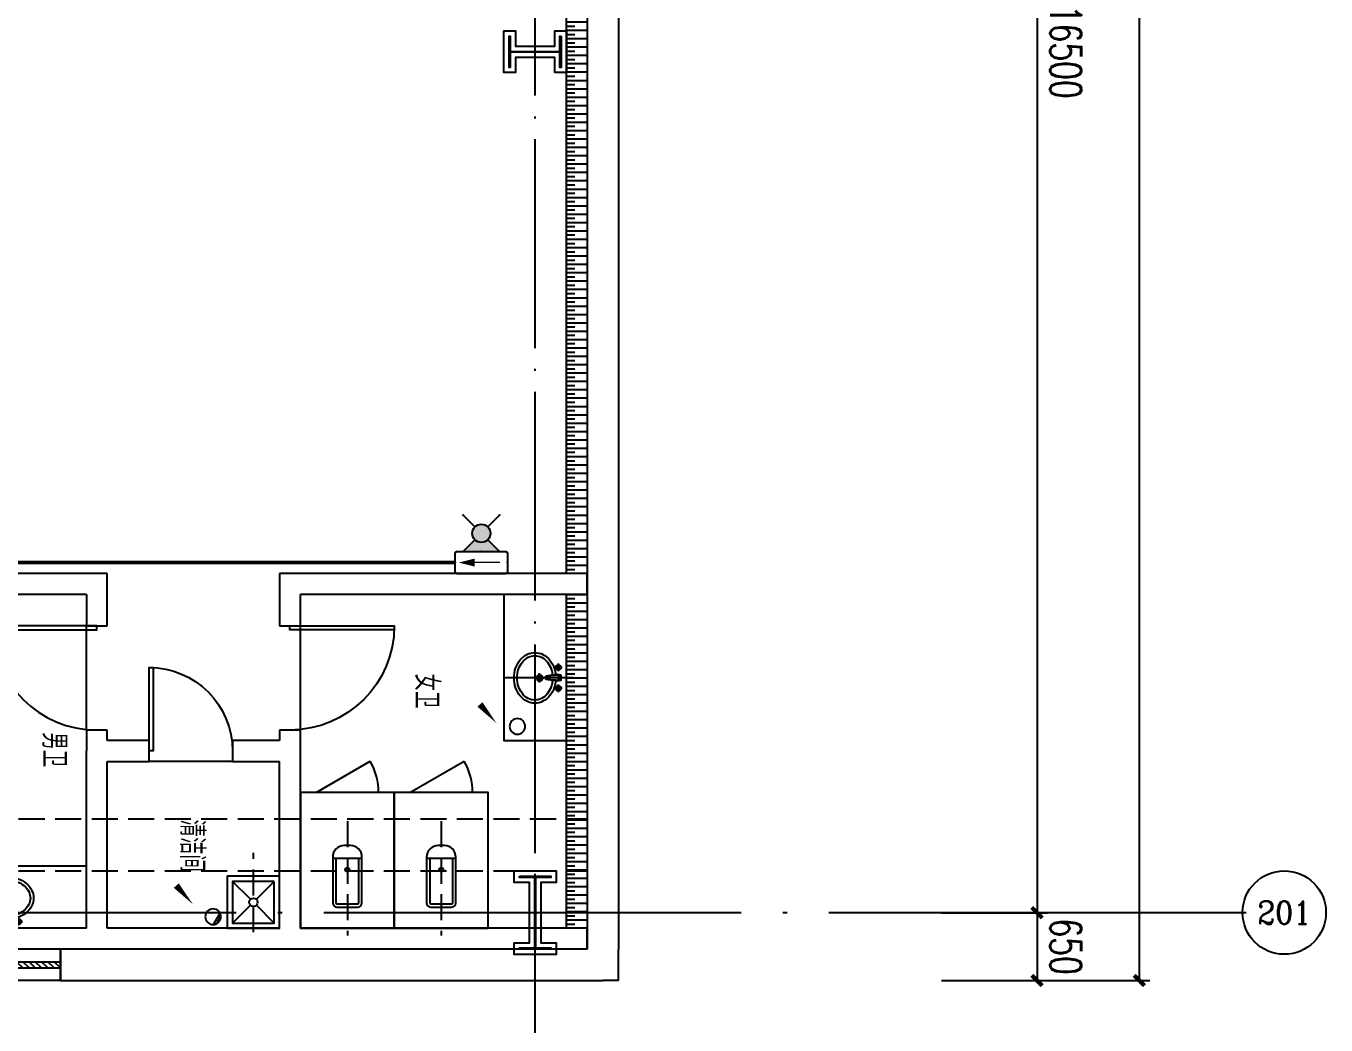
# Model space of a CAD drawing. Extents: x -1396510 to 1250330, y -1892470 to 1623980.
# Drawn here: x 397096 to 409555, y -800206 to -790633 of the extents above; entities that cross this region are included whole.
import ezdxf
from ezdxf.enums import TextEntityAlignment as Align

# ---------------------------------------------------------------- set-up
doc = ezdxf.new("R2010")
doc.units = 0
doc.header["$LTSCALE"] = 1000
doc.header["$MEASUREMENT"] = 0
for name, pattern in [('10平面$1$DOTE', [2.4200000000000004, 2, -0.2, 0.02, -0.2]), ('DASH', [0.35, 0.25, -0.1]), ('DOTE', [2.4200000000000004, 2, -0.2, 0.02, -0.2])]:
    doc.linetypes.add(name, pattern=pattern)
doc.layers.get('Defpoints').update_dxf_attribs({"color": 210})
for name, color, linetype in [('10平面$1$A-AXIS-DOTE', 14, '10平面$1$DOTE'), ('99平面图例外参$0$A-HATCH-2', 251, 'Continuous'), ('A-AXIS-D', 1, 'Continuous'), ('A-AXIS-DOTE', 14, 'DOTE'), ('A-AXIS-DP', 126, 'Continuous'), ('A-AXIS-SYMB', 3, 'Continuous'), ('A-HATCH-2', 251, 'Continuous'), ('A-HRAIL', 173, 'Continuous'), ('A-LIN-V', 9, 'Continuous'), ('A-TEXT', 61, 'Continuous'), ('A-WC', 223, 'Continuous'), ('A-WINDOW', 140, 'Continuous'), ('AS-COLN', 6, 'Continuous'), ('AS-WALL', 40, 'Continuous'), ('EQUIP-应急', 3, 'Continuous'), ('EQUIP-照明', 3, 'Continuous'), ('WIRE-照明', 1, 'Continuous'), ('建-门', 4, 'Continuous')]:
    doc.layers.add(name, color=color, linetype=linetype)
doc.layers.add('A-云线2', color=3, linetype='Continuous', plot=False)
doc.styles.add('_TCH_AXIS', font='COMPLEX', dxfattribs={"bigfont": 'GBCBIG'})
doc.styles.add('_TCH_DIM_T3', font='SIMPLEX', dxfattribs={"width": 0.7058823529411765, "bigfont": 'GBCBIG'})
doc.styles.add('_TCH_WINDOW', font='SIMPLEX', dxfattribs={"height": 3.5, "bigfont": 'GBCBIG'})
doc.styles.add('_TEL_DIM', font='SIMPLEX', dxfattribs={"width": 0.8, "height": 3.5, "bigfont": 'HZTXT'})
doc.styles.add('A-DIM_T3', font='SIMPLEX', dxfattribs={"width": 0.7058823529411765, "bigfont": 'GBCBIG'})
doc.dimstyles.new('_TCH_ARCH&&100', dxfattribs={"dimtxt": 297.5, "dimasz": 100, "dimexe": 100, "dimexo": 100, "dimgap": 126.25, "dimtad": 1, "dimdec": 0, "dimzin": 0, "dimdsep": 46, "dimtxsty": '_TCH_DIM_T3', "dimblk": 'ARCHTICK', "dimcen": 0.09, "dimclrt": 7, "dimazin": 2, "dimtfac": 1, "dimtdec": 0, "dimtix": 1, "dimtmove": 2, "dimatfit": 3, "dimfxl": 0, "dimtolj": 1, "dimtzin": 0, "dimarcsym": 0})
doc.dimstyles.new('A-DIM&&100', dxfattribs={"dimtxt": 297.5, "dimasz": 100, "dimexe": 100, "dimexo": 100, "dimgap": 126.25, "dimtad": 1, "dimdec": 0, "dimzin": 0, "dimdsep": 46, "dimtxsty": 'A-DIM_T3', "dimblk": 'ARCHTICK', "dimcen": 0.09, "dimclrt": 7, "dimazin": 2, "dimtfac": 1, "dimtdec": 0, "dimtix": 1, "dimtmove": 2, "dimatfit": 3, "dimfxl": 0, "dimtolj": 1, "dimtzin": 0, "dimarcsym": 0})

# ---------------------------------------------------------------- blocks, each defined once
blk = doc.blocks.new('_ArchTick')
at = {"color": 0, "linetype": 'ByBlock', "const_width": 0.4}
blk.add_lwpolyline([(-0.5, -0.5), (0.5, 0.5)], dxfattribs=at)
blk = doc.blocks.new('*D556')
at = {"layer": 'A-AXIS-D', "color": 0, "lineweight": -2, "transparency": 16777216}
for p, q in [((160194.1845321634, -65999.99999999953), (161210.0007330687, -65999.99999999953)), ((161110.0007330687, -65999.99999999953), (161110.0007330687, -82499.99999999953)), ((160194.1845321631, -82499.99999999953), (161210.0007330687, -82499.99999999953))]:
    blk.add_line(p, q, dxfattribs=at)
at = {"layer": 'Defpoints', "color": 0, "transparency": 16777216}
for p in [(160094.1845321634, -65999.99999999953), (160094.1845321631, -82499.99999999953), (161110.0007330687, -82499.99999999953)]:
    blk.add_point(p, dxfattribs=at)
at = {"layer": 'A-AXIS-D', "color": 0, "lineweight": -2, "transparency": 16777216, "xscale": 100, "yscale": 100, "zscale": 100}
for p, rotation in [((161110.0007330687, -65999.99999999953), 90), ((161110.0007330687, -82499.99999999953), 270)]:
    blk.add_blockref('_ArchTick', p, dxfattribs=dict(at, rotation=rotation))
at = {"layer": 'A-AXIS-D', "color": 7, "transparency": 16777216, "insert": (161385.0007330687, -74249.99999999953), "char_height": 297.5, "attachment_point": 5, "rotation": 270, "style": 'A-DIM_T3'}
blk.add_mtext('\\A1;16500', dxfattribs=at)
blk = doc.blocks.new('*D557')
at = {"layer": 'A-AXIS-D', "color": 0, "lineweight": -2, "transparency": 16777216}
for p, q in [((160194.1845321631, -82499.99999999953), (161210.0007330686, -82499.99999999953)), ((161110.0007330686, -82499.99999999953), (161110.0007330686, -83149.99999608798)), ((160194.1845321631, -83149.99999608798), (161210.0007330686, -83149.99999608798))]:
    blk.add_line(p, q, dxfattribs=at)
at = {"layer": 'Defpoints', "color": 0, "transparency": 16777216}
for p in [(160094.1845321631, -82499.99999999953), (160094.1845321631, -83149.99999608798), (161110.0007330686, -83149.99999608798)]:
    blk.add_point(p, dxfattribs=at)
at = {"layer": 'A-AXIS-D', "color": 0, "lineweight": -2, "transparency": 16777216, "xscale": 100, "yscale": 100, "zscale": 100}
for p, rotation in [((161110.0007330686, -82499.99999999953), 90), ((161110.0007330686, -83149.99999608798), 270)]:
    blk.add_blockref('_ArchTick', p, dxfattribs=dict(at, rotation=rotation))
at = {"layer": 'A-AXIS-D', "color": 7, "transparency": 16777216, "insert": (161385.0007330686, -82824.99999804376), "char_height": 297.5, "attachment_point": 5, "rotation": 270, "style": 'A-DIM_T3'}
blk.add_mtext('\\A1;650', dxfattribs=at)
blk = doc.blocks.new('清洁间')
at = {"layer": 'A-AXIS-DOTE', "color": 0, "linetype": 'DASH'}
blk.add_lwpolyline([(2044570.960510334, 1694019.783519612), (2045330.960510334, 1694019.783519612)], dxfattribs=at)
at = {"layer": 'A-WC', "color": 0}
for points in [[(2045106.132982434, 1693769.783519275), (2045106.132982434, 1694269.783519275), (2044606.132982434, 1694269.783519275), (2044606.132982434, 1693769.783519275)], [(2045056.132982434, 1693819.783519275), (2045056.132982434, 1694219.783519275), (2044656.132982434, 1694219.783519275), (2044656.132982434, 1693819.783519275)]]:
    blk.add_lwpolyline(points, close=True, dxfattribs=at)
for points in [[(2044827.848711186, 1694048.067790522), (2044656.132982434, 1694219.783519275)], [(2044884.417253681, 1694048.067790522), (2045056.132982434, 1694219.783519275)], [(2044656.132982434, 1693819.783519275), (2044827.848711186, 1693991.499248027)], [(2045056.132982434, 1693819.783519275), (2044884.417253681, 1693991.499248027)]]:
    blk.add_lwpolyline(points, dxfattribs=at)
blk.add_circle((2044856.132982434, 1694019.783519275), 40.00000000000001, dxfattribs=at)
blk = doc.blocks.new('厕卫')
at = {"layer": 'A-AXIS-DOTE', "color": 0, "linetype": 'DASH'}
blk.add_line((50, -823.114372253418), (50, 271.885627746582), dxfattribs=at)
at = {"layer": 'A-WC', "color": 0}
for p, q in [((-59.78343963623047, -40), (-59.78343963623047, -469.6564288139343)), ((149.7834396362305, -30), (-49.78343963623047, -30)), ((159.7834396362305, -469.6564288139343), (159.7834396362305, -40)), ((189.7834396362305, -469.6564288139343), (-89.78343963623047, -469.6564288139343)), ((350, -1097.23339176178), (-169.6152420043945, -1397.23339176178))]:
    blk.add_line(p, q, dxfattribs=at)
blk.add_lwpolyline([(-400, 202.7666082382202), (-400, -1097.23339176178), (500, -1097.23339176178), (500, 202.7666082382202)], close=True, dxfattribs=at)
blk.add_lwpolyline([(189.7834396362305, -40, 0.4142135623730951), (149.7834396362305, 0), (-49.78343963623047, 0, 0.4142135623730951), (-89.78343963623047, -40), (-89.78343963623047, -479.6564288139343, 0.4142135623730951), (20.21656036376953, -589.6564288139343), (79.78343963623047, -589.6564288139343, 0.4142135623730903), (189.7834396362305, -479.6564288139343)], format="xyb", close=True, dxfattribs=at)
blk.add_circle((50, -358.6146011352539), 20, dxfattribs=at)
for centre, radius, start, end in [((-49.78343963623047, -40), 10, 90, 180), ((149.7834396362305, -40), 10, 0, 90), ((350, -1097.23339176178), 599.9999999999995, 180, 209.9998831151044)]:
    blk.add_arc(centre, radius, start, end, dxfattribs=at)
for p in [(50, 0), (50, -358.6146011352539)]:
    blk.add_point(p, dxfattribs=at)
blk = doc.blocks.new('$lvtry$00000224')
at = {"color": 0}
for p, q in [((-362.5000001189765, -1.369509844441253e-06), (-362.5000001189765, -300.0000013695098)), ((-337.5000001189765, -1.369509845972061e-06), (-362.5000001189765, -1.369509844441253e-06)), ((-337.5000001189765, -1.369509845972061e-06), (-337.5000001189765, -300.0000013695098)), ((337.4999998810235, -1.369509844441253e-06), (337.4999998810235, -300.0000013695098)), ((362.4999998810235, -1.369509845972061e-06), (337.4999998810235, -1.369509844441253e-06)), ((362.4999998810235, -1.369509845972061e-06), (362.4999998810235, -300.0000013695098)), ((-337.5000001189765, -300.0000013695098), (-362.5000001189765, -300.0000013695098)), ((362.4999998810235, -300.0000013695098), (337.4999998810235, -300.0000013695098))]:
    blk.add_line(p, q, dxfattribs=at)
at = {"color": 0, "elevation": 1e-08}
blk.add_lwpolyline([(-205, -130.6921668672003), (-205, 0), (205, 0), (205, -130.6921668676659, 0.2680681872429386), (50.76696929242462, -263.4628327437676, -0.3177651244820785), (-5.727633833885193e-08, -299.6467267489061, -0.3177651238976431), (-50.76696929195896, -263.4628327442333, 0.2680681872434905)], format="xyb", close=True, dxfattribs=at)
at = {"color": 0}
blk.add_circle((0, -181.622158779297, 1e-08), 20, dxfattribs=at)
for centre, radius, start, end in [((-152.1659696591087, -115.0054347957484, 1e-08), 10, 114.1083874687021, 248.1393961379835), ((5.09339536074549, -466.4251228258945, 1e-08), 395.0016948295107, 66.66751465096227, 114.1083874687021), ((-242.8073158459738, -340.9316236418672, 1e-08), 233.4306809856922, 19.26394190434416, 68.13939613798351), ((242.8073158459738, -340.9316236418672, 1e-08), 233.4306809856917, 110.4941076083355, 160.7360580956559), ((157.579544424545, -112.9081085743383, 1e-08), 10, 290.4941076083355, 66.66751465096227), ((0.2095041857101023, -256, 1e-08), 23.99999999999859, 199.2639419043441, 269.499839251993), ((-0.2095041857101023, -256, 1e-08), 24.00000000000079, 270.500160748007, 340.7360580956558)]:
    blk.add_arc(centre, radius, start, end, dxfattribs=at)
blk.add_point((0, -181.622158779297, 1e-08), dxfattribs=at)
at = {"layer": 'A-AXIS-DOTE', "color": 0}
blk.add_lwpolyline([(-1.327134668827057e-07, 152.6724720913917), (-1.327134668827057e-07, -367.3275279086083)], dxfattribs=at)
blk = doc.blocks.new('小便器')
at = {"layer": 'A-WC', "color": 8, "xscale": -1, "rotation": 89.99999999999999}
blk.add_blockref('$lvtry$00000224', (2044606.132980346, 1695653.609367371), dxfattribs=at)
blk = doc.blocks.new('45345')
at = {"layer": 'A-WC'}
h = blk.add_hatch(dxfattribs=at)
h.set_pattern_fill('ANSI31', color=0, scale=10, angle=7.69694232914171e-13)
h.set_pattern_definition([(30.00000000072439, (40598742844.53468, 3385776346.450553), (-7.937500000173811, 13.74815328497761), [])])
edge = h.paths.add_edge_path()
edge.add_arc((40598742441.34776, 3385774511.717568), 50, 0, 360)
at = {"layer": 'A-WC', "color": 0}
blk.add_circle((40598742441.34776, 3385774511.717568), 50, dxfattribs=at)
blk = doc.blocks.new('343243')
at = {"layer": '10平面$1$A-AXIS-DOTE', "color": 0}
blk.add_lwpolyline([(-137039.1845359175, 783549.9999155595), (-137039.1845291465, 784209.9999155595)], dxfattribs=at)
at = {"layer": 'A-WC', "color": 0}
for p, q in [((-137039.1845330456, 783829.9407035712), (-137039.1845321211, 783920.0591275479)), ((-137084.2437445717, 783874.9999160218), (-136994.125320595, 783874.9999150973)), ((-137070.6291553337, 783706.5430113167), (-137055.8879810546, 783814.2154559261)), ((-137064.1845347106, 783667.647857158), (-137055.8879810546, 783814.2154559261)), ((-137056.3608064828, 783804.1132499352), (-137022.0082601383, 783804.1132495828)), ((-137055.8879810546, 783814.2154559261), (-137022.4810853592, 783814.2154555834)), ((-137014.1845347106, 783667.6478566449), (-137022.4810853592, 783814.2154555834)), ((-137007.7399132893, 783706.5430106715), (-137022.4810853592, 783814.2154555834)), ((-137175.6989661359, 783693.99991696), (-137102.6701027446, 783693.9999162109)), ((-137139.1845348148, 783657.4854848898), (-137139.1845340656, 783730.5143482811)), ((-137064.1845347106, 783667.647857158), (-137070.6291553337, 783706.5430113167)), ((-137064.1845347106, 783667.647857158), (-137014.1845347106, 783667.6478566449)), ((-137063.069927619, 783687.3385976467), (-137015.2991413982, 783687.3385971566)), ((-137014.1845347106, 783667.6478566449), (-137007.7399132893, 783706.5430106715)), ((-136975.6989661359, 783693.9999149082), (-136902.6701027446, 783693.9999141591)), ((-136939.1845348148, 783657.485482838), (-136939.1845340656, 783730.5143462293))]:
    blk.add_line(p, q, dxfattribs=at)
for points in [[(-137068.5861527328, 783721.4655052931, -0.05503366445282638), (-137132.052788923, 783734.964308203, -0.0888493983857469), (-137208.3990421116, 783776.3516643569, -0.1049875008758899), (-137263.2745701811, 783843.1668952166, -0.1201703710503755), (-137282.0112499413, 783919.9999180507, -0.120170371050088), (-137263.2745686047, 783996.8329405003, -0.1049875008761855), (-137208.3990391642, 784063.6481702342, -0.08884939838595049), (-137132.0527851261, 784105.0355248217, -0.08005155327522542), (-137039.1845300698, 784119.9999155595, -0.08005155327514211)], [(-137064.5138742414, 783751.2102306456, -0.05606644776381915), (-137122.6293239315, 783763.445851482, -0.08884939838590888), (-137189.6757487428, 783799.7917643017, -0.1049875008761085), (-137236.6424184022, 783856.9773438561, -0.1201703710500949), (-137252.0112499413, 783919.9999177429, -0.1201703710501435), (-137236.642417109, 783983.0224913144, -0.1049875008761313), (-137189.6757462764, 784040.2080699052, -0.08884939838588762), (-137122.6293207193, 784076.5539813492, -0.08005155327528395), (-137039.1845303776, 784089.9999155595, -0.08005155327526944)], [(-137039.1845300698, 784119.9999155595, -0.08005155327514211), (-136946.3162753206, 784105.0355229162, -0.08884939838606445), (-136869.9700221316, 784063.6481667622, -0.1049875008760499), (-136815.0944940622, 783996.8329359024, -0.120170371050193), (-136796.357814302, 783919.9999130684, -0.1201703710501875), (-136815.0944956387, 783843.1668906187, -0.1049875008760622), (-136869.9700250791, 783776.3516608849, -0.08884939838584911), (-136946.316279117, 783734.9643062975, -0.05503366445274368), (-137009.7829155841, 783721.4655046898, -0.0800515532754416)], [(-137039.1845303776, 784089.9999155595, -0.08005155327526944), (-136955.7397403118, 784076.5539796371, -0.0888493983858896), (-136888.6933155005, 784040.2080668174, -0.1049875008761153), (-136841.7266458411, 783983.022487263, -0.1201703710501367), (-136826.357814302, 783919.9999133762, -0.1201703710501367), (-136841.7266471343, 783856.9773398046, -0.1049875008761155), (-136888.6933179669, 783799.7917612139, -0.08884939838591054), (-136955.7397435241, 783763.4458497699, -0.05606644776380701), (-137013.8551934652, 783751.2102301259, -0.08005155327530532)]]:
    blk.add_lwpolyline(points, format="xyb", dxfattribs=at)
for centre, radius in [((-137039.1845325833, 783874.9999155595), 30), ((-137039.1845325833, 783874.9999155595), 20), ((-137139.1845344402, 783693.9999165855), 25), ((-137139.1845344402, 783693.9999165855), 15), ((-136939.1845344402, 783693.9999145336), 25), ((-136939.1845344402, 783693.9999145336), 15)]:
    blk.add_circle(centre, radius, dxfattribs=at)
for centre, start, end in [((-137040.368334685, 783694.7285667062), 80.52522821089455, 279.4747706136177), ((-137038.0007341804, 783694.7285666818), 260.5252282108945, 99.47477061338024)]:
    blk.add_arc(centre, 7.191400878313289, start, end, dxfattribs=at)
blk = doc.blocks.new('*U14')
at = {"color": 0}
blk.add_lwpolyline([(500, 0), (499.9999999999999, 1000), (459.9999999999999, 1000), (460, 0)], close=True, dxfattribs=at)
blk.add_arc((500, 0), 1000, 90, 180, dxfattribs=at)
blk = doc.blocks.new('*U13')
at = {"color": 0, "xscale": 0.001, "yscale": 0.001, "zscale": 0.001}
blk.add_blockref('*U14', (0, 0), dxfattribs=at)
blk = doc.blocks.new('*U16')
at = {"color": 0}
blk.add_lwpolyline([(400, 0), (399.9999999999999, 800), (359.9999999999999, 800), (360, 0)], close=True, dxfattribs=at)
blk.add_arc((400, 0), 800, 90, 180, dxfattribs=at)
blk = doc.blocks.new('*U15')
at = {"color": 0, "xscale": 0.00125, "yscale": 0.00125, "zscale": 0.00125}
blk.add_blockref('*U16', (0, 0), dxfattribs=at)
blk = doc.blocks.new('G$CA7A27C8F')
at = {"layer": 'A-AXIS-DOTE', "color": 8}
blk.add_lwpolyline([(2222.231308657676, -4362.886692044791), (1702.231308657676, -4362.886692044907)], dxfattribs=at)
at = {"layer": 'A-AXIS-SYMB', "color": 8}
for points in [[(-426.2496871948242, 1047.113311767578, 0, 0, 0), (103.7503128051758, 1517.113311767578, 0, 64.00000000000001, 0), (-75.81472563242, 1357.876390888955, 0, 0, 0)], [(1309.565780897043, -1862.886688232422, 0, 0, 0), (1839.565780897043, -1392.886688232422, 0, 64.00000000000001, 0), (1660.000742459447, -1552.123609111045, 0, 0, 0)], [(363.7503128051758, -3082.886688232422, 0, 0, 0), (979.5657808970427, -3472.886688232422, 0, 64.00000000000001, 0), (776.8067526002984, -3344.478057509405, 0, 0, 0)]]:
    blk.add_lwpolyline(points, format="xyseb", dxfattribs=at)
at = {"layer": 'A-LIN-V', "color": 8}
blk.add_line((2069.565788269159, 2187.11330986247), (-1130.434211730841, 2187.113309860972), dxfattribs=at)
at = {"layer": 'A-WC', "color": 8}
for p, q in [((1469.585966636543, -3912.886690138839), (1469.560478822328, -2412.883340159431)), ((2069.558835196891, -4700.386692031054), (1769.558835196891, -4700.38669203117)), ((1769.558835196891, -4700.38669203117), (1769.558835196891, -4725.38669203117)), ((2069.558835196891, -4725.386692031054), (1769.558835196891, -4725.38669203117))]:
    blk.add_line(p, q, dxfattribs=at)
at = {"layer": 'A-WC'}
blk.add_line((2069.558835196891, -4700.386692031054), (2069.558835196891, -4725.386692031054), dxfattribs=at)
at = {"layer": 'A-WC', "color": 8}
blk.add_lwpolyline([(-1130.434211730957, 1587.113309862791), (269.5657882689266, 1587.132366135484), (269.5657882688101, 2187.113309861859), (269.5657882688101, 2187.113309861859)], dxfattribs=at)
at = {"layer": 'A-WC', "color": 8, "elevation": 1e-08}
blk.add_lwpolyline([(1938.866669699084, -4567.886691912077), (2069.558836566284, -4567.886691912077), (2069.558836566168, -4157.886691912077), (1938.866669698502, -4157.886691912077, -0.2680681872429386), (1806.096003822517, -4312.119722619769, 0.3177651244820785), (1769.912109817378, -4362.88669196947, 0.3177651238976431), (1806.096003822051, -4413.653661204153, -0.2680681872434905)], format="xyb", close=True, dxfattribs=at)
at = {"layer": 'A-WC', "color": 8}
blk.add_circle((1887.936677786987, -4362.886691912077, 1e-08), 20, dxfattribs=at)
for centre, radius, start, end in [((1728.627212924301, -4120.07937606622, 1e-08), 233.4306809856917, 289.2639419035189, 339.5058923854243), ((1956.650727991946, -4205.307147487532, 1e-08), 10, 23.3324853471615, 159.5058923854243), ((1603.13371374039, -4357.793296551448, 1e-08), 395.0016948295107, 335.8916125320589, 23.3324853471615), ((1813.558836566284, -4363.096196097904, 1e-08), 24.00000000000079, 109.263941903519, 179.4998392519348), ((1813.558836566284, -4362.677187726484, 1e-08), 23.99999999999859, 180.5001607480652, 250.736058096481), ((1728.627212924417, -4605.694007758168, 1e-08), 233.4306809856922, 21.86060386124268, 70.73605809648107), ((1954.553401770536, -4515.052661571186, 1e-08), 10, 201.8606038612427, 335.8916125320589)]:
    blk.add_arc(centre, radius, start, end, dxfattribs=at)
blk.add_point((1887.936677786987, -4362.886691912077, 1e-08), dxfattribs=at)
at = {"layer": 'AS-WALL'}
for p, q in [((-1330.434211730957, 2387.113311745796), (-1330.434211730595, -562.8866901398068)), ((-1130.434211730957, 2387.113311745808), (-1330.434211730957, 2387.113311745796)), ((-1130.434211730957, 2387.113311745808), (-1130.43421173062, -362.8866901397342)), ((2069.565788269043, 2387.113311745106), (2069.565788269156, -362.8866901385288)), ((2269.565788269043, 2387.11331174511), (2069.565788269043, 2387.113311745106)), ((2269.565788269043, 2387.11331174511), (2269.565788269159, -462.8866901386064)), ((-830.4342117309935, -362.8866901396251), (-1130.43421173062, -362.8866901397342)), ((-830.4342117309205, -562.8866901396248), (-830.4342117309935, -362.8866901396251)), ((369.5657882692394, -362.8866901391885), (169.5657882690066, -362.8866901392612)), ((169.5657882690066, -362.8866901392612), (169.5657882690793, -562.886690139261)), ((2069.565788269156, -362.8866901385288), (369.565788269237, -362.8866901391885)), ((2269.565788269159, -462.8866901384899), (2269.565788269276, -2312.886690138606)), ((-1330.434211730595, -562.8866901398068), (-830.4342117309205, -562.8866901396248)), ((169.5657882690793, -562.886690139261), (269.5657882692759, -562.8866901392246)), ((269.5657882692759, -562.8866901392246), (269.5657882692759, -1012.886690139072)), ((469.5657882692756, -1012.886690139072), (469.5657882692756, -562.8866901391494)), ((2069.565788269166, -562.8866901385286), (469.5657882692756, -562.8866901391494)), ((2069.565788269166, -562.8866901385286), (2069.565788269269, -2212.886690138645)), ((269.5657882692759, -1012.886690139072), (469.5657882692756, -1012.886690139072)), ((469.5657882692757, -1812.886690139072), (269.5657882692759, -1812.886690139072)), ((269.5657882692759, -1812.886690139072), (269.5657882692759, -2212.886690139341)), ((469.5657882692757, -2212.886690139266), (469.5657882692757, -1812.886690139072)), ((-1330.434211730724, -2212.886690139923), (-1330.434211730724, -3962.886692041531)), ((-830.4342117307602, -2212.886690139741), (-1330.434211730724, -2212.886690139923)), ((-830.4342117306874, -2412.886690139741), (-830.4342117307602, -2212.886690139741)), ((269.5657882692759, -2212.886690139341), (169.5657882692395, -2212.886690139378)), ((169.5657882692395, -2212.886690139378), (169.5657882693123, -2412.886690139378)), ((2069.565788269269, -2212.886690138645), (469.5657882692757, -2212.886690139266)), ((2269.565788269159, -2312.886690138606), (2269.565788269276, -3962.886692041531)), ((-1130.434211730724, -2412.886690139851), (-1130.434211730724, -3912.886692041497)), ((-1130.434211730724, -2412.886690139851), (-830.4342117306874, -2412.886690139741)), ((169.5657882693123, -2412.886690139378), (369.5657882693122, -2412.886690139305)), ((2069.565788269167, -2412.886690138645), (369.5657882693146, -2412.886690139305)), ((2069.565788269167, -2412.886690138645), (2069.565788269273, -3912.886692041564)), ((-1330.434211730724, -3962.886692041531), (-1330.434211730724, -7212.886692047624)), ((169.5657882678611, -3912.886692041036), (-1130.434211730724, -3912.886692041497)), ((169.5657882678965, -4012.886692041036), (169.5657882678611, -3912.886692041036)), ((2069.565788269273, -3912.886692041564), (1469.567178525713, -3912.886692041764)), ((1469.567178525746, -4012.886692041764), (1469.567178525713, -3912.886692041764)), ((2269.565788269276, -3962.886692041531), (2269.565788269396, -7212.886692046269)), ((169.5657882678965, -4012.886692041036), (-1130.434211730724, -4012.886692041496)), ((-1130.434211730724, -4012.886692041496), (-1130.434211730724, -7012.886692047547)), ((2069.565788269278, -4012.886692041563), (1469.567178525746, -4012.886692041764)), ((2069.565788269278, -4012.886692041563), (2069.565788269389, -7012.886692046342)), ((2069.565788269389, -7012.886692046342), (-1130.434211730724, -7012.886692047547)), ((2269.565788269396, -7212.886692046269), (-1330.434211730724, -7212.886692047624))]:
    blk.add_line(p, q, dxfattribs=at)
at = {"layer": '建-门'}
for p, q in [((169.5657882690066, -362.8866901392612), (-830.4342117309934, -362.8866901396249)), ((469.5657882692758, -1012.886690139072), (469.5657882692756, -1812.886690139072)), ((169.5657882693122, -2412.886690139378), (-830.4342117306878, -2412.886690139741))]:
    blk.add_line(p, q, dxfattribs=at)
at = {"color": 8}
for name, p, rotation in [('厕卫', (1865.893075353233, 1037.293541909545), 270), ('厕卫', (1865.893075353117, 137.2935419095447), 270), ('厕卫', (-927.667603493901, -4512.886692039785), 90), ('小便器', (2046675.691816469, 1690590.722675994), 180), ('厕卫', (-927.6676034936681, -5412.886692039785), 90), ('小便器', (2046675.69181647, 1689890.722675993), 180), ('厕卫', (-927.6676034934353, -6312.886692039669), 90), ('小便器', (2046675.69181647, 1689190.722675993), 180)]:
    blk.add_blockref(name, p, dxfattribs=dict(at, rotation=rotation))
at = {"layer": 'A-HRAIL', "color": 8, "rotation": 180}
blk.add_blockref('清洁间', (2046675.698791505, 1693206.896848202), dxfattribs=at)
at = {"layer": 'A-LIN-V', "color": 8, "xscale": -1.5, "yscale": 1.5, "zscale": 1.5}
for p in [(60898113796.5004, -5078660050.292404), (60898115621.07091, -5078662966.917957), (60898115231.50041, -5078665547.58466)]:
    blk.add_blockref('45345', p, dxfattribs=at)
at = {"layer": 'A-WINDOW', "color": 8}
for p, rotation in [((-137369.6187464414, 785804.7611686691), 180), ((785699.5722886986, 133876.2995207682), 90)]:
    blk.add_blockref('343243', p, dxfattribs=dict(at, rotation=rotation))
at = {"layer": '建-门'}
for name, p, xscale, yscale, zscale, rotation in [('*U13', (-330.434211730957, -462.8866901394431), 1000, -1000, 199.9999999999999, 180.0000000000208), ('*U15', (369.5657882692758, -1412.886690139072), 800, -800, 199.9999999999998, 270), ('*U13', (-330.4342117307242, -2312.88669013956), 1000, 1000, 200, 180.0000000000208)]:
    blk.add_blockref(name, p, dxfattribs=dict(at, xscale=xscale, yscale=yscale, zscale=zscale, rotation=rotation))
at = {"layer": 'A-TEXT', "color": 8, "style": '_TCH_WINDOW'}
for s, p in [('女卫', (-371.5466664809501, 733.3325865268707)), ('清洁间', (1027.988727568183, -1514.808425423806)), ('男卫', (191.0177637401503, -2836.155645797728))]:
    blk.add_text(s, height=231.4893617021278, dxfattribs=at).set_placement(p)
blk = doc.blocks.new('nt66')
at = {"layer": 'A-HATCH-2', "color": 8}
blk.add_lwpolyline([(-195839.9992261842, 766869.9996079458), (-195439.9992261842, 766869.9996079458), (-195439.9992261842, 766757.9996079458), (-195585.9992261842, 766757.9996079458), (-195585.9992261842, 766181.9996079458), (-195439.9992261842, 766181.9996079458), (-195439.9992261842, 766069.9996079458), (-195839.9992261842, 766069.9996079458), (-195839.9992261842, 766181.9996079458), (-195693.9992261842, 766181.9996079458), (-195693.9992261842, 766757.9996079458), (-195839.9992261842, 766757.9996079458)], close=True, dxfattribs=at)
at = {"layer": 'AS-COLN'}
blk.add_lwpolyline([(-195789.9992261842, 766819.9996079458), (-195489.9992261842, 766819.9996079458), (-195489.9992261842, 766807.9996079458), (-195635.9992261842, 766807.9996079458), (-195635.9992261842, 766131.9996079458), (-195489.9992261842, 766131.9996079458), (-195489.9992261842, 766119.9996079458), (-195789.9992261842, 766119.9996079458), (-195789.9992261842, 766131.9996079458), (-195643.9992261842, 766131.9996079458), (-195643.9992261842, 766807.9996079458), (-195789.9992261842, 766807.9996079458)], close=True, dxfattribs=at)
blk = doc.blocks.new('342343243')
at = {"layer": 'A-AXIS-DP', "color": 5}
blk.add_lwpolyline([(-155704.1845301406, 832069.9999961851), (-155404.1845301406, 832069.9999961851), (-155404.1845301406, 832057.9999961851), (-155550.1845301406, 832057.9999961851), (-155550.1845301406, 831581.9999961851), (-155404.1845301406, 831581.9999961851), (-155404.1845301406, 831569.9999961851), (-155704.1845301406, 831569.9999961851), (-155704.1845301406, 831581.9999961851), (-155558.1845301406, 831581.9999961851), (-155558.1845301406, 832057.9999961851), (-155704.1845301406, 832057.9999961851), (-155704.1845301406, 832069.9999961851)], close=True, dxfattribs=at)
at = {"layer": 'A-HATCH-2'}
blk.add_lwpolyline([(-155754.1845301406, 832119.9999961851), (-155354.1845301406, 832119.9999961851), (-155354.1845301406, 832007.9999961851), (-155500.1845301406, 832007.9999961851), (-155500.1845301406, 831631.9999961851), (-155354.1845301406, 831631.9999961851), (-155354.1845301406, 831519.9999961851), (-155754.1845301406, 831519.9999961851), (-155754.1845301406, 831631.9999961851), (-155608.1845301406, 831631.9999961851), (-155608.1845301406, 832007.9999961851), (-155754.1845301406, 832007.9999961851)], close=True, dxfattribs=at)
blk = doc.blocks.new('33333')
blk.add_blockref('nt66', (66785.81547572005, -126400.0000038166))
at = {"layer": 'A-AXIS-DP', "rotation": 270}
blk.add_blockref('342343243', (-960674.1845280936, 492765.8154660432), dxfattribs=at)
blk = doc.blocks.new('w42343')
at = {"layer": 'A-HATCH-2', "color": 8, "linetype": 'DASH'}
for p, q in [((-263654.1845247769, 640970.0003759358), (-128354.1845264263, 640970.0003949694)), ((-263654.1845247769, 640470.0003759358), (-128354.184526356, 640470.0003949694))]:
    blk.add_line(p, q, dxfattribs=at)
blk = doc.blocks.new('*D5786')
at = {"layer": 'A-AXIS-D', "color": 0, "lineweight": -2, "transparency": 16777216}
for p, q in [((160294.1845321635, 650.0000030361114), (162189.6748818062, 650.0000030361108)), ((162089.6748818062, 650.0000030361108), (162089.6748818062, -83149.99999608798)), ((160294.1845321631, -83149.99999608798), (162189.6748818062, -83149.99999608798))]:
    blk.add_line(p, q, dxfattribs=at)
at = {"layer": 'Defpoints', "color": 0, "transparency": 16777216}
for p in [(160194.1845321635, 650.0000030361114), (160194.1845321631, -83149.99999608798), (162089.6748818062, -83149.99999608798)]:
    blk.add_point(p, dxfattribs=at)
at = {"layer": 'A-AXIS-D', "color": 0, "lineweight": -2, "transparency": 16777216, "xscale": 100, "yscale": 100, "zscale": 100}
for p, rotation in [((162089.6748818062, 650.0000030361108), 90), ((162089.6748818062, -83149.99999608798), 270)]:
    blk.add_blockref('_ArchTick', p, dxfattribs=dict(at, rotation=rotation))
at = {"layer": 'A-AXIS-D', "color": 7, "transparency": 16777216, "insert": (162364.6748818062, -41249.99999652594), "char_height": 297.5, "attachment_point": 5, "rotation": 270.00000000000153, "style": '_TCH_DIM_T3'}
blk.add_mtext('\\A1;83800', dxfattribs=at)
blk = doc.blocks.new('*U52')
at = {"color": 0}
for p, q in [((-250.000000492626, 149.9999999983263), (250.0000005524926, 149.9999999983263)), ((250.0000005524344, 29.99999999988336), (-250.0000004925678, 29.99999999988336)), ((-250.0000004925678, -30.00000000011664), (-190.0000004925679, 29.99999999988336)), ((-190.0000004925678, -30.00000000011664), (-130.0000004925679, 29.99999999988336)), ((-130.0000004925678, -30.00000000011664), (-70.0000004925679, 29.99999999988336)), ((-70.0000004925678, -30.00000000011664), (-10.00000049256792, 29.99999999988336)), ((-10.00000049256781, -30.00000000011664), (49.99999950743208, 29.99999999988336)), ((49.99999950743216, -30.00000000011664), (109.9999995074321, 29.99999999988336)), ((109.9999995074322, -30.00000000011664), (169.9999995074321, 29.99999999988336)), ((169.9999995074322, -30.00000000011664), (229.9999995074321, 29.99999999988336)), ((250.0000005524344, -30.00000000011664), (-250.0000004925678, -30.00000000011664)), ((-250.000000492626, -150.0000000016737), (250.0000005524926, -150.0000000016737))]:
    blk.add_line(p, q, dxfattribs=at)
for points in [[(-250.000000492626, -150.0000000016737), (-250.000000492626, 149.9999999983263)], [(250.0000005524926, -150.0000000016737), (250.0000005524926, 149.9999999983263)]]:
    blk.add_lwpolyline(points, dxfattribs=at)
blk = doc.blocks.new('*U51')
at = {"color": 0, "xscale": 0.001999999996058992, "yscale": 0.003333333333333334, "zscale": 0.001999999996058992}
blk.add_blockref('*U52', (0, 0), dxfattribs=at)
blk = doc.blocks.new('99平面图例外参$0$$LinePat$填挖边坡')
at = {"color": 0}
for p, q in [((0, 0), (0, -1500)), ((300, 0), (300, -600))]:
    blk.add_line(p, q, dxfattribs=at)
at = {"layer": 'Defpoints', "color": 0}
blk.add_point((600, 0), dxfattribs=at)
blk = doc.blocks.new('$equip_U$00000208(EQ-138-沈勤辉)')
blk.add_hatch(color=256).paths.add_polyline_path([(0.2147097289562225, 0.3719966466887854), (0.5027097289566882, 0.299996646688669), (0.2147097289562225, 0.2279966466885526)])
at = {"color": 7, "lineweight": 0}
blk.add_line((-0.5027097171696369, 0.299996646688669), (0.2147097289562225, 0.299996646688669), dxfattribs=at)
at = {"lineweight": 0, "const_width": 0.05714285714285714}
blk.add_lwpolyline([(-0.6583184713381343, 0), (0.6583184713381343, 0, 0.4142135623730951), (0.7202292993606534, 0.06191082802251913), (0.7202292993606534, 0.538089147376013, 0.4142134483154825), (0.6583184831251856, 0.5999999876949005), (-0.6583184713381343, 0.5999999753985321, 0.4142135569004326), (-0.7202292993897572, 0.538089147376013, -1.03110597e-08), (-0.7202293136506341, 0.06190414600132499, 0.4142452734662578), (-0.6583184713381343, 0, 18481.44543864699)], format="xyb", dxfattribs=at)
blk.add_lwpolyline([(0.2147097289562225, 0.3719966466887854), (0.5027097289566882, 0.299996646688669), (0.2147097289562225, 0.2279966466885526), (0.2147097289562225, 0.3719966466887854)], dxfattribs=at)
for p in [(5.878973752260208e-09, 0.5999999815539923), (-0.7202293065201957, 0.299996646688669), (0, 0), (0.7202292993606534, 0.2999999876919901)]:
    blk.add_point(p)
at = {"color": 7, "style": '_TEL_DIM', "flags": 1}
for tag in ['REMARK', 'A']:
    blk.add_attdef(tag, text='', height=2e-05, dxfattribs=at).set_placement((0, 0), align=Align.MIDDLE_CENTER)
blk = doc.blocks.new('$equip$00003158')
blk.add_hatch(color=256).paths.add_polyline_path([(0, 0.75, 1), (0, 0.25, 1)])
h = blk.add_hatch(color=256)
h.dxf.hatch_style = 1
h.paths.add_polyline_path([(0, 0.25, -0.198912367379658), (-0.176776695298031, 0.323223304703788), (-0.5, 0), (0.5, 0), (0.176776695294393, 0.32322330470015, -0.1989123673769837)])
for p, q in [((-0.5, 1), (-0.176776695298031, 0.676776695292574)), ((0.176776695294393, 0.676776695292574), (0.5, 1)), ((-0.5, 0), (-0.176776695298031, 0.32322330470015)), ((-0.5, 0), (0.5, 0)), ((0.176776695294393, 0.32322330470015), (0.5, 0))]:
    blk.add_line(p, q)
blk.add_circle((0, 0.5), 0.25)
for p in [(-0.5, 1), (0.5, 1), (-0.5, 0), (0, 0), (0.5, 0)]:
    blk.add_point(p)
at = {"color": 7, "style": '_TEL_DIM', "flags": 1}
for tag in ['REMARK', 'A']:
    blk.add_attdef(tag, text='', height=2e-05, dxfattribs=at).set_placement((0, 0), align=Align.MIDDLE_CENTER)
blk = doc.blocks.new('世赫2#厂房一层0821')
at = {"layer": 'A-AXIS-D'}
blk.add_circle((163479.2820549889, -82498.86731303495), 400, dxfattribs=at)
at = {"layer": 'A-AXIS-DOTE', "color": 8}
blk.add_line((156300.0000002569, -89188.86730921874), (156300.0000002572, 6366.132690781262), dxfattribs=at)
at = {"layer": 'A-AXIS-DOTE', "color": 8, "ltscale": 2}
blk.add_line((163114.1845321656, -82500), (-11095.81546783436, -82499.99999999907), dxfattribs=at)
at = {"layer": 'A-LIN-V'}
for p, q in [((156600.0000029327, -79250.00000051386), (156600.0000029451, -64349.99999998033)), ((156600.0000029301, -82650.00001941225), (156599.9999980881, -79450.00000051397))]:
    blk.add_line(p, q, dxfattribs=at)
at = {"layer": 'AS-WALL'}
for p, q in [((156800.0000059222, -64349.99999998031), (156800.0000034941, -82850.0000014637)), ((157100.0000059222, -64350), (157100.000003494, -82850.00000149837)), ((156800.0000034941, -82850.0000014637), (151750.0000109359, -82850.00000090533)), ((151750.0000109359, -82850.00000090533), (151750.0000109028, -83150.00000090501)), ((157100.0000155409, -82850.00000149687), (157100.000003494, -82850.00000149837)), ((157100.0000155076, -83150.00000149687), (157100.0000155409, -82850.00000149687)), ((151750.0000109028, -83150.00000090501), (156950.0000034578, -83150.00000148022)), ((157100.0000155076, -83150.00000149687), (156950.0000034578, -83150.00000148022))]:
    blk.add_line(p, q, dxfattribs=at)
at = {"color": 8, "rotation": 270}
blk.add_blockref('G$CA7A27C8F', (154412.8866882271, -80580.43421224481), dxfattribs=at)
at = {"layer": '99平面图例外参$0$A-HATCH-2', "color": 203, "yscale": 0.1333333333333333, "zscale": 0.1333333333333333}
for p, xscale, rotation in [((156600.0000030941, -73962.90322613099), -0.1335125448076481, 89.99999999825124), ((156600.0000030917, -74043.01075301558), -0.1335125448076481, 89.99999999825124), ((156600.0000030892, -74123.11827990017), -0.1335125448076481, 89.99999999825124), ((156600.0000030868, -74203.22580678476), -0.1335125448076481, 89.99999999825124), ((156600.0000030843, -74283.33333366935), -0.1335125448076481, 89.99999999825124), ((156600.0000030819, -74363.44086055394), -0.1335125448076481, 89.99999999825124), ((156600.0000030794, -74443.54838743852), -0.1335125448076481, 89.99999999825124), ((156600.000003077, -74523.65591432311), -0.1335125448076481, 89.99999999825124), ((156600.0000030746, -74603.7634412077), -0.1335125448076481, 89.99999999825124), ((156600.0000030721, -74683.87096809229), -0.1335125448076481, 89.99999999825124), ((156600.0000030697, -74763.97849497688), -0.1335125448076481, 89.99999999825124), ((156600.0000030672, -74844.08602186147), -0.1335125448076481, 89.99999999825124), ((156600.0000030648, -74924.19354874606), -0.1335125448076481, 89.99999999825124), ((156600.0000030623, -75004.30107563065), -0.1335125448076481, 89.99999999825124), ((156600.0000030599, -75084.40860251524), -0.1335125448076481, 89.99999999825124), ((156600.0000030574, -75164.51612939982), -0.1335125448076481, 89.99999999825124), ((156600.000003055, -75244.62365628441), -0.1335125448076481, 89.99999999825124), ((156600.0000030526, -75324.731183169), -0.1335125448076481, 89.99999999825124), ((156600.0000030501, -75404.83871005359), -0.1335125448076481, 89.99999999825124), ((156600.0000030477, -75484.94623693818), -0.1335125448076481, 89.99999999825124), ((156600.0000030452, -75565.05376382277), -0.1335125448076481, 89.99999999825124), ((156600.0000030427, -75645.16129070736), -0.1335125448076481, 89.99999999825124), ((156600.0000030403, -75725.26881759195), -0.1335125448076481, 89.99999999825124), ((156600.0000030379, -75805.37634447654), -0.1335125448076481, 89.99999999825124), ((156600.0000030354, -75885.48387136112), -0.1335125448076481, 89.99999999825124), ((156600.000003033, -75965.59139824571), -0.1335125448076481, 89.99999999825124), ((156600.0000030305, -76045.6989251303), -0.1335125448076481, 89.99999999825124), ((156600.0000030281, -76125.80645201489), -0.1335125448076481, 89.99999999825124), ((156600.0000030256, -76205.91397889948), -0.1335125448076481, 89.99999999825124), ((156600.0000030232, -76286.02150578407), -0.1335125448076481, 89.99999999825124), ((156600.0000030207, -76366.12903266866), -0.1335125448076481, 89.99999999825124), ((156600.0000030183, -76446.23655955325), -0.1335125448076481, 89.99999999825124), ((156600.0000030159, -76526.34408643784), -0.1335125448076481, 89.99999999825124), ((156600.0000030134, -76606.45161332242), -0.1335125448076481, 89.99999999825124), ((156600.000003011, -76686.55914020701), -0.1335125448076481, 89.99999999825124), ((156600.0000030085, -76766.6666670916), -0.1335125448076481, 89.99999999825124), ((156600.0000030061, -76846.77419397619), -0.1335125448076481, 89.99999999825124), ((156600.0000030036, -76926.88172086078), -0.1335125448076481, 89.99999999825124), ((156600.0000030012, -77006.98924774537), -0.1335125448076481, 89.99999999825124), ((156600.0000029987, -77087.09677462996), -0.1335125448076481, 89.99999999825124), ((156600.0000029963, -77167.20430151455), -0.1335125448076481, 89.99999999825124), ((156600.0000029939, -77247.31182839914), -0.1335125448076481, 89.99999999825124), ((156600.0000029914, -77327.41935528372), -0.1335125448076481, 89.99999999825124), ((156600.000002989, -77407.52688216831), -0.1335125448076481, 89.99999999825124), ((156600.0000029865, -77487.6344090529), -0.1335125448076481, 89.99999999825124), ((156600.0000029841, -77567.74193593749), -0.1335125448076481, 89.99999999825124), ((156600.0000029816, -77647.84946282208), -0.1335125448076481, 89.99999999825124), ((156600.0000029792, -77727.95698970667), -0.1335125448076481, 89.99999999825124), ((156600.0000029767, -77808.06451659126), -0.1335125448076481, 89.99999999825124), ((156600.0000029743, -77888.17204347585), -0.1335125448076481, 89.99999999825124), ((156600.0000029719, -77968.27957036044), -0.1335125448076481, 89.99999999825124), ((156600.0000029694, -78048.38709724502), -0.1335125448076481, 89.99999999825124), ((156600.000002967, -78128.49462412961), -0.1335125448076481, 89.99999999825124), ((156600.0000029645, -78208.6021510142), -0.1335125448076481, 89.99999999825124), ((156600.0000029621, -78288.70967789879), -0.1335125448076481, 89.99999999825124), ((156600.0000029596, -78368.81720478338), -0.1335125448076481, 89.99999999825124), ((156600.0000029572, -78448.92473166797), -0.1335125448076481, 89.99999999825124), ((156600.0000029547, -78529.03225855256), -0.1335125448076481, 89.99999999825124), ((156600.0000029523, -78609.13978543715), -0.1335125448076481, 89.99999999825124), ((156600.0000029498, -78689.24731232174), -0.1335125448076481, 89.99999999825124), ((156600.0000029474, -78769.35483920632), -0.1335125448076481, 89.99999999825124), ((156600.000002945, -78849.46236609091), -0.1335125448076481, 89.99999999825124), ((156600.0000029425, -78929.5698929755), -0.1335125448076481, 89.99999999825124), ((156600.0000029401, -79009.67741986009), -0.1335125448076481, 89.99999999825124), ((156600.0000029376, -79089.78494674468), -0.1335125448076481, 89.99999999825124), ((156600.0000029352, -79169.89247362927), -0.1335125448076481, 89.99999999825124), ((156599.9999980881, -79450.00000051397), -0.1333333333333333, 90.00000000002659), ((156599.9999980881, -79530.00000051397), -0.1333333333333333, 90.00000000002659), ((156599.9999980881, -79610.00000051397), -0.1333333333333333, 90.00000000002659), ((156599.9999980882, -79690.00000051397), -0.1333333333333333, 90.00000000002659), ((156599.9999980882, -79770.00000051397), -0.1333333333333333, 90.00000000002659), ((156599.9999980882, -79850.00000051397), -0.1333333333333333, 90.00000000002659), ((156599.9999980883, -79930.00000051397), -0.1333333333333333, 90.00000000002659), ((156599.9999980883, -80010.00000051397), -0.1333333333333333, 90.00000000002659), ((156599.9999980883, -80090.00000051397), -0.1333333333333333, 90.00000000002659), ((156599.9999980884, -80170.00000051397), -0.1333333333333333, 90.00000000002659), ((156599.9999980884, -80250.00000051397), -0.1333333333333333, 90.00000000002659), ((156599.9999980885, -80330.00000051397), -0.1333333333333333, 90.00000000002659), ((156599.9999980885, -80410.00000051397), -0.1333333333333333, 90.00000000002659), ((156599.9999980885, -80490.00000051397), -0.1333333333333333, 90.00000000002659), ((156599.9999980886, -80570.00000051397), -0.1333333333333333, 90.00000000002659), ((156599.9999980886, -80650.00000051397), -0.1333333333333333, 90.00000000002659), ((156599.9999980886, -80730.00000051397), -0.1333333333333333, 90.00000000002659), ((156599.9999980887, -80810.00000051397), -0.1333333333333333, 90.00000000002659), ((156599.9999980887, -80890.00000051397), -0.1333333333333333, 90.00000000002659), ((156599.9999980888, -80970.00000051397), -0.1333333333333333, 90.00000000002659), ((156599.9999980888, -81050.00000051397), -0.1333333333333333, 90.00000000002659), ((156599.9999980888, -81130.00000051397), -0.1333333333333333, 90.00000000002659), ((156599.9999980889, -81210.00000051397), -0.1333333333333333, 90.00000000002659), ((156599.9999980889, -81290.00000051397), -0.1333333333333333, 90.00000000002659), ((156599.999998089, -81370.00000051397), -0.1333333333333333, 90.00000000002659), ((156599.999998089, -81450.00000051397), -0.1333333333333333, 90.00000000002659), ((156599.999998089, -81530.00000051397), -0.1333333333333333, 90.00000000002659), ((156599.999998089, -81610.00000051397), -0.1333333333333333, 90.00000000002659), ((156599.9999980891, -81690.00000051397), -0.1333333333333333, 90.00000000002659), ((156599.9999980891, -81770.00000051397), -0.1333333333333333, 90.00000000002659), ((156599.9999980892, -81850.00000051397), -0.1333333333333333, 90.00000000002659), ((156599.9999980892, -81930.00000051397), -0.1333333333333333, 90.00000000002659), ((156599.9999980892, -82010.00000051397), -0.1333333333333333, 90.00000000002659), ((156599.9999980893, -82090.00000051397), -0.1333333333333333, 90.00000000002659), ((156599.9999980893, -82170.00000051397), -0.1333333333333333, 90.00000000002659), ((156599.9999980894, -82250.00000051397), -0.1333333333333333, 90.00000000002659), ((156599.9999980894, -82330.00000051397), -0.1333333333333333, 90.00000000002659), ((156599.9999980894, -82410.00000051397), -0.1333333333333333, 90.00000000002659), ((156599.9999980894, -82490.00000051397), -0.1333333333333333, 90.00000000002659), ((156599.9999980895, -82570.00000051397), -0.1333333333333333, 90.00000000002659)]:
    blk.add_blockref('99平面图例外参$0$$LinePat$填挖边坡', p, dxfattribs=dict(at, xscale=xscale, rotation=rotation))
at = {"layer": 'A-WINDOW'}
for name in ['33333', 'w42343']:
    blk.add_blockref(name, (285154.1845321656, -722569.9999961834), dxfattribs=at)
at = {"layer": 'A-WINDOW', "xscale": 500.000000985252, "yscale": -300, "zscale": 300, "rotation": 179.9999999936638}
blk.add_blockref('*U51', (151500.0000104271, -83000.00000087751), dxfattribs=at)
at = {"layer": 'A-AXIS-D', "color": 7, "style": '_TCH_AXIS'}
blk.add_text('201', height=220.5948072043338, dxfattribs=at).set_placement((163221.9214465838, -82609.16471663711), (163736.642663394, -82609.16471663711), align=Align.FIT)
at = {"layer": 'A-AXIS-D'}
dim = blk.add_linear_dim(base=(162089.6748818062, -83149.99999608798), p1=(160194.1845321635, 650.0000030361114), p2=(160194.1845321631, -83149.99999608798), angle=269.9999999999997, dimstyle='_TCH_ARCH&&100', dxfattribs=at)
dim.commit()
dim.dimension.update_dxf_attribs({"geometry": '*D5786', "text_midpoint": (162364.6748818062, -41249.99999652594), "dimtype": 161, "text_rotation": 270.0000000000015})
for base, p1, p2, angle, picture, middle in [((161110.0007330687, -82499.99999999953), (160094.1845321634, -65999.99999999953), (160094.1845321631, -82499.99999999953), 269.999999999999, '*D556', (161385.0007330687, -74249.99999999953)), ((161110.0007330686, -83149.99999608798), (160094.1845321631, -82499.99999999953), (160094.1845321631, -83149.99999608798), 270, '*D557', (161385.0007330686, -82824.99999804376))]:
    dim = blk.add_linear_dim(base=base, p1=p1, p2=p2, angle=angle, dimstyle='A-DIM&&100', override={"dimgap": 0}, dxfattribs=at)
    dim.commit()
    dim.dimension.update_dxf_attribs({"geometry": picture, "text_midpoint": middle, "dimtype": 129, "text_rotation": 270})

msp = doc.modelspace()

# ---------------------------------------------------------------- linework, layer by layer
at = {"layer": 'WIRE-照明', "color": 6, "linetype": 'DASH', "const_width": 35}
msp.add_lwpolyline([(393592.0802572835, -795775.0011860491), (401207.9189637806, -795774.9992271941)], dxfattribs=at)

# ---------------------------------------------------------------- block references
at = {"layer": 'A-云线2'}
msp.add_blockref('世赫2#厂房一层0821', (245675.8154678344, -716630.0000038166), dxfattribs=at)
at = {"layer": 'EQUIP-应急', "xscale": 350.0000000000001, "yscale": 350.0000000000001, "zscale": 350.0000000000001}
msp.add_blockref('$equip$00003158', (401459.9992124699, -795669.999229345), dxfattribs=at)
at = {"layer": 'EQUIP-照明', "xscale": -350, "yscale": 350, "zscale": 350}
msp.add_blockref('$equip_U$00000208(EQ-138-沈勤辉)', (401459.9992185561, -795879.9992228863), dxfattribs=at)

doc.saveas('drawing.dxf')
